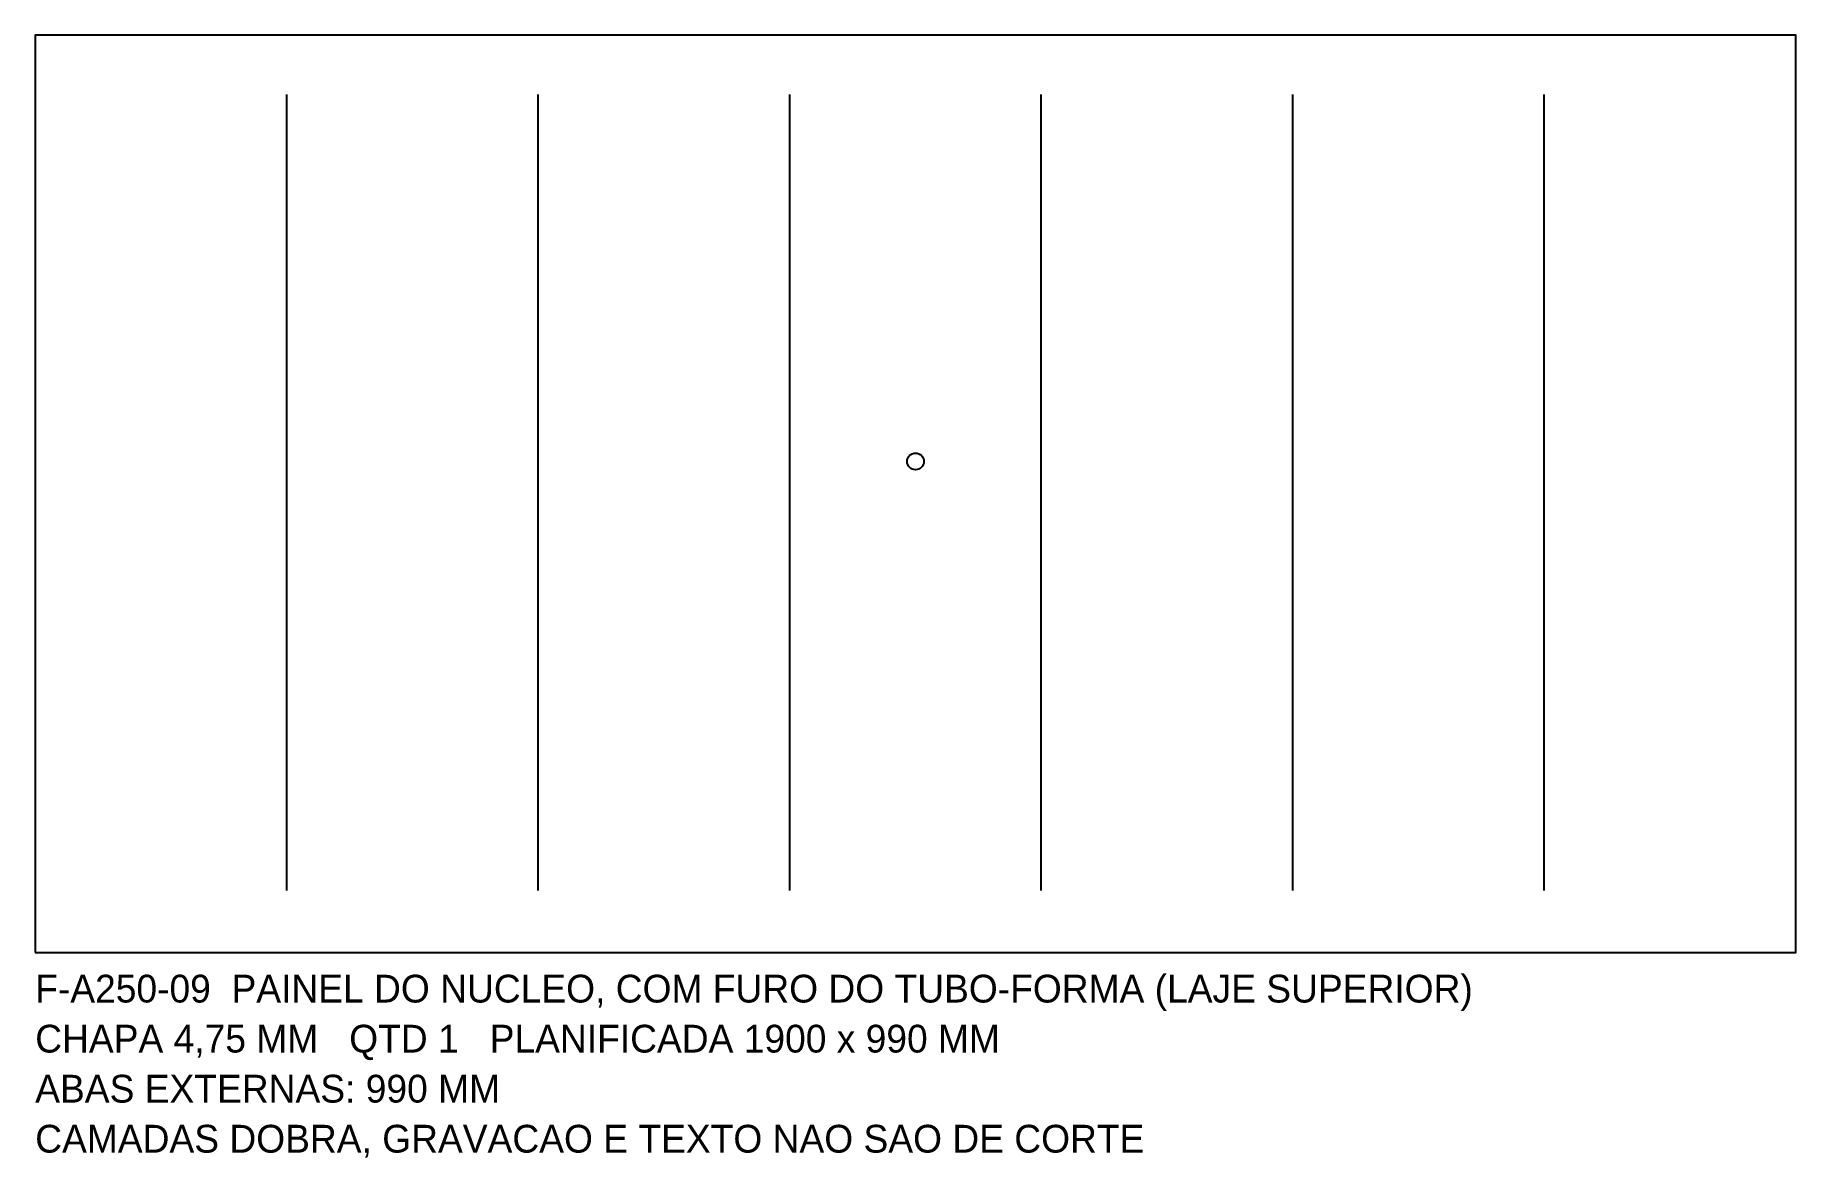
# Model space of a CAD drawing. Header units: millimetres. Extents: x 0 to 1900, y -222 to 990.
import ezdxf

# ---------------------------------------------------------------- set-up
doc = ezdxf.new("R2010")
doc.units = ezdxf.units.MM
doc.linetypes.add('DASHED', pattern=[1.524, 1.27, -0.254])
for name, color, linetype in [('CORTE', 7, 'CONTINUOUS'), ('GRAVACAO', 4, 'DASHED'), ('TEXTO', 3, 'CONTINUOUS')]:
    doc.layers.add(name, color=color, linetype=linetype)

msp = doc.modelspace()

# ---------------------------------------------------------------- linework, layer by layer
at = {"layer": 'CORTE'}
msp.add_lwpolyline([(0, 0), (1900, 0), (1900, 990), (0, 990)], close=True, dxfattribs=at)
msp.add_circle((950, 530), 9, dxfattribs=at)
at = {"layer": 'GRAVACAO'}
for p, q in [((271.4, 67), (271.4, 926)), ((542.9, 67), (542.9, 926)), ((814.3, 67), (814.3, 926)), ((1085.7, 67), (1085.7, 926)), ((1357.1, 67), (1357.1, 926)), ((1628.6, 67), (1628.6, 926))]:
    msp.add_line(p, q, dxfattribs=at)

# ---------------------------------------------------------------- texts
at = {"layer": 'TEXTO'}
for s, p in [('F-A250-09  PAINEL DO NUCLEO, COM FURO DO TUBO-FORMA (LAJE SUPERIOR)', (0, -54)), ('CHAPA 4,75 MM   QTD 1   PLANIFICADA 1900 x 990 MM', (0, -108)), ('ABAS EXTERNAS: 990 MM', (0, -162)), ('CAMADAS DOBRA, GRAVACAO E TEXTO NAO SAO DE CORTE', (0, -216))]:
    msp.add_text(s, height=30, dxfattribs=at).set_placement(p)

doc.saveas('drawing.dxf')
